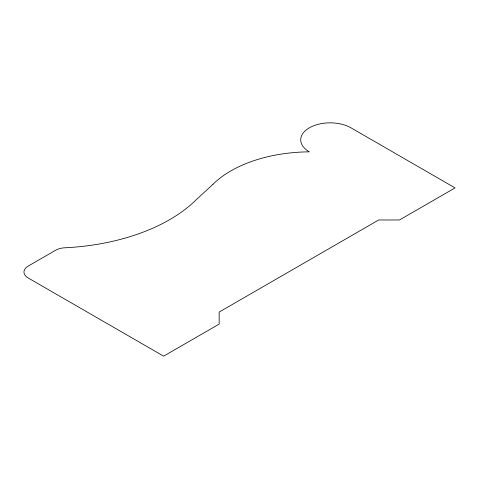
<?xml version="1.0" encoding="UTF-8"?>
<svg xmlns="http://www.w3.org/2000/svg" width="479" height="479" viewBox="0 0 479 479"><rect width="100%" height="100%" fill="white"/><g stroke="black" fill="none" stroke-linecap="round" stroke-linejoin="round"><path stroke-width="0.72" d="M213.071 184.199L195.336 200.569A168.213 97.117 0 0 1 64.767 247.793A14.604 8.43 0 0 0 55.666 250.23L28.225 266.073A14.604 8.43 0 0 0 28.225 277.994L163.62 356.16L219.166 324.091L219.166 312.074L378.685 219.981L399.498 219.981L455.05 187.906L350.969 127.815A29.441 16.999 0 0 0 309.332 127.815A29.441 16.999 0 0 0 309.332 151.849A113.08 65.288 0 0 0 213.071 184.199"/></g></svg>
